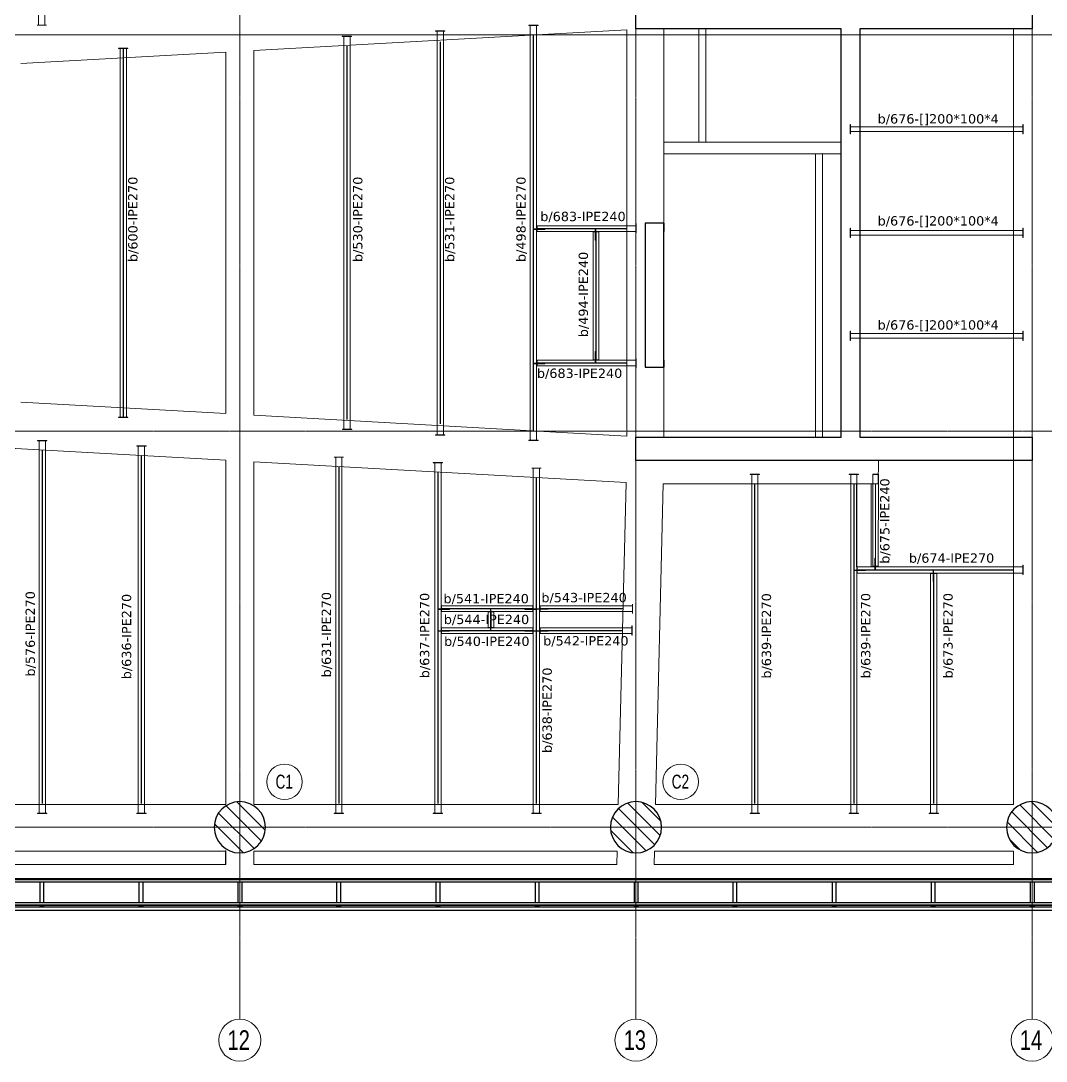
# Model space of a CAD drawing. Header units: millimetres. Extents: x -900 to 75388, y -21218 to 30031.
# Drawn here: x 41097 to 63098, y -5017 to 17300 of the extents above; entities that cross this region are included whole.
import ezdxf
from ezdxf.enums import TextEntityAlignment as Align

# ---------------------------------------------------------------- set-up
doc = ezdxf.new("R2010")
doc.units = ezdxf.units.MM
doc.linetypes.add('Grid Line', pattern=[3.33375, 1.905, -0.47625, 0.47625, -0.47625])
for name, color, linetype, lineweight in [('0-1', 7, 'Continuous', 5), ('A_ALMA', 255, 'Continuous', 5), ('E_B_PLACA-1', 10, 'Continuous', 25), ('E_B_PLACA-2', 254, 'Continuous', 25), ('E_COLUMNAS', 1, 'Continuous', 18), ('E_COLUMNAS-3', 1, 'Continuous', 35), ('E_COLUMNAS-4', 1, 'Continuous', 25), ('E_EJES', 8, 'Continuous', 9), ('E_EJES-1', 8, 'Grid Line', 9), ('E_MUROS-1', 2, 'Continuous', 25), ('E_TEXTO', 3, 'Continuous', 9), ('E_VIGAS', 5, 'Continuous', 9), ('E_VIGAS-1', 5, 'Continuous', 25), ('E_VIGAS-2', 10, 'Continuous', 25), ('E_VIGAS-3', 5, 'Continuous', 25), ('I-WALL-1', 2, 'Continuous', 18), ('P-PLATINA', 6, 'Continuous', 15), ('S-STRS', 31, 'Continuous', 9), ('VIGAS_HCB', 253, 'Continuous', 15)]:
    doc.layers.add(name, color=color, linetype=linetype, lineweight=lineweight)
doc.styles.add('Arial Narrow', font='', dxfattribs={"width": 0.85, "height": 0.3})
doc.styles.add('Swis721 LtCn BT', font='swisscl.ttf', dxfattribs={"height": 0.42})
doc.styles.add('VERDANA', font='verdana.ttf')
doc.styles.get('Arial Narrow').set_extended_font_data('Arial Narrow')

# ---------------------------------------------------------------- blocks, each defined once
blk = doc.blocks.new('EST_SFM_VIGA-METALICA-SECCION-C - EST_SFM_VIGA-METALICA-UPN100-1527742-_58_00m_N_E_-NIVEL-15 DOC')
at = {"layer": 'E_VIGAS-2'}
for p, q in [((34.044, 0.018), (-34.827, 0.018)), ((-34.827, -0.032), (34.044, -0.032))]:
    blk.add_line(p, q, dxfattribs=at)
blk = doc.blocks.new('EST_SFM_VIGA-METALICA-SECCION-C - EST_SFM_VIGA-METALICA-UPN100-1527772-_58_00m_N_E_-NIVEL-15 DOC')
at = {"layer": 'E_VIGAS-2'}
for p, q in [((34.942, 0.032), (-34.929, 0.032)), ((-34.929, -0.018), (34.942, -0.018))]:
    blk.add_line(p, q, dxfattribs=at)
blk = doc.blocks.new('EST_SFM_VIGA-METALICA-SECCION-C - EST_SFM_VIGA-METALICA-UPN160-1579051-_58_00m_N_E_-NIVEL-15 DOC')
at = {"layer": 'E_VIGAS-1'}
for p, q in [((30.107, 0.047), (-30.264, 0.047)), ((-30.269, -0.018), (30.113, -0.018))]:
    blk.add_line(p, q, dxfattribs=at)
blk = doc.blocks.new('DCTIB_CNI_EST_MOD-1A-FAC_0001_rvt-1-_58_00m_N_E_-NIVEL-15 DOC')
at = {"layer": 'E_B_PLACA-1'}
for p, q in [((-74.597, 139.545), (-5.727, 139.545)), ((-5.177, 138.995), (-75.147, 138.995))]:
    blk.add_line(p, q, dxfattribs=at)
at = {"layer": 'E_B_PLACA-2'}
for p, q in [((-5.727, 139.545), (-74.597, 139.545)), ((-75.147, 138.995), (-5.177, 138.995))]:
    blk.add_line(p, q, dxfattribs=at)
at = {"layer": 'E_VIGAS-1'}
for p, q in [((-35.953, 139.567), (-35.871, 139.567)), ((-35.953, 139.567), (-35.953, 139.545)), ((-35.953, 139.495), (-35.953, 139.045)), ((-35.871, 139.567), (-35.871, 139.545)), ((-35.871, 139.495), (-35.871, 139.045)), ((-33.828, 139.567), (-33.746, 139.567)), ((-33.828, 139.567), (-33.828, 139.545)), ((-33.828, 139.495), (-33.828, 139.045)), ((-33.746, 139.567), (-33.746, 139.545)), ((-33.746, 139.495), (-33.746, 139.045)), ((-31.703, 139.567), (-31.621, 139.567)), ((-31.703, 139.567), (-31.703, 139.545)), ((-31.703, 139.495), (-31.703, 139.045)), ((-31.621, 139.567), (-31.621, 139.545)), ((-31.621, 139.495), (-31.621, 139.045)), ((-29.578, 139.567), (-29.496, 139.567)), ((-29.578, 139.545), (-29.578, 139.567)), ((-29.578, 139.045), (-29.578, 139.495)), ((-29.496, 139.545), (-29.496, 139.567)), ((-29.496, 139.045), (-29.496, 139.495)), ((-27.454, 139.567), (-27.372, 139.567)), ((-27.454, 139.567), (-27.454, 139.545)), ((-27.454, 139.495), (-27.454, 139.045)), ((-27.372, 139.567), (-27.372, 139.545)), ((-27.372, 139.495), (-27.372, 139.045)), ((-25.328, 139.567), (-25.246, 139.567)), ((-25.328, 139.567), (-25.328, 139.545)), ((-25.328, 139.495), (-25.328, 139.045)), ((-25.246, 139.567), (-25.246, 139.545)), ((-25.246, 139.495), (-25.246, 139.045)), ((-23.203, 139.567), (-23.121, 139.567)), ((-23.203, 139.567), (-23.203, 139.545)), ((-23.203, 139.495), (-23.203, 139.045)), ((-23.121, 139.567), (-23.121, 139.545)), ((-23.121, 139.495), (-23.121, 139.045)), ((-21.078, 139.567), (-20.996, 139.567)), ((-21.078, 139.545), (-21.078, 139.567)), ((-21.078, 139.045), (-21.078, 139.495)), ((-20.996, 139.545), (-20.996, 139.567)), ((-20.996, 139.045), (-20.996, 139.495)), ((-18.953, 139.567), (-18.871, 139.567)), ((-18.953, 139.567), (-18.953, 139.545)), ((-18.953, 139.495), (-18.953, 139.045)), ((-18.871, 139.567), (-18.871, 139.545)), ((-18.871, 139.495), (-18.871, 139.045)), ((-16.828, 139.567), (-16.746, 139.567)), ((-16.828, 139.567), (-16.828, 139.545)), ((-16.828, 139.495), (-16.828, 139.045)), ((-16.746, 139.567), (-16.746, 139.545)), ((-16.746, 139.495), (-16.746, 139.045)), ((-14.703, 139.567), (-14.621, 139.567)), ((-14.703, 139.567), (-14.703, 139.545)), ((-14.703, 139.495), (-14.703, 139.045)), ((-14.621, 139.567), (-14.621, 139.545)), ((-14.621, 139.495), (-14.621, 139.045)), ((-35.953, 138.995), (-35.953, 138.967)), ((-35.953, 138.967), (-35.871, 138.967)), ((-35.953, 138.966), (-35.953, 138.967)), ((-35.925, 138.966), (-35.953, 138.966)), ((-35.915, 138.961), (-35.915, 138.966)), ((-35.915, 138.947), (-35.915, 138.961)), ((-35.91, 138.966), (-35.91, 138.961)), ((-35.91, 138.961), (-35.91, 138.947)), ((-35.871, 138.966), (-35.899, 138.966)), ((-35.871, 138.995), (-35.871, 138.967)), ((-35.871, 138.967), (-35.871, 138.966)), ((-33.828, 138.995), (-33.828, 138.967)), ((-33.828, 138.967), (-33.746, 138.967)), ((-33.828, 138.966), (-33.828, 138.967)), ((-33.8, 138.966), (-33.828, 138.966)), ((-33.79, 138.961), (-33.79, 138.966)), ((-33.79, 138.947), (-33.79, 138.961)), ((-33.785, 138.966), (-33.785, 138.961)), ((-33.785, 138.961), (-33.785, 138.947)), ((-33.746, 138.966), (-33.774, 138.966)), ((-33.746, 138.995), (-33.746, 138.967)), ((-33.746, 138.967), (-33.746, 138.966)), ((-31.703, 138.995), (-31.703, 138.967)), ((-31.703, 138.967), (-31.621, 138.967)), ((-31.703, 138.966), (-31.703, 138.967)), ((-31.675, 138.966), (-31.703, 138.966)), ((-31.664, 138.961), (-31.664, 138.966)), ((-31.664, 138.947), (-31.664, 138.961)), ((-31.659, 138.966), (-31.659, 138.961)), ((-31.659, 138.961), (-31.659, 138.947)), ((-31.621, 138.966), (-31.649, 138.966)), ((-31.621, 138.995), (-31.621, 138.967)), ((-31.621, 138.967), (-31.621, 138.966)), ((-29.578, 138.967), (-29.578, 138.995)), ((-29.578, 138.966), (-29.578, 138.967)), ((-29.578, 138.967), (-29.496, 138.967)), ((-29.55, 138.966), (-29.578, 138.966)), ((-29.54, 138.961), (-29.54, 138.966)), ((-29.54, 138.947), (-29.54, 138.961)), ((-29.535, 138.966), (-29.535, 138.961)), ((-29.535, 138.961), (-29.535, 138.947)), ((-29.496, 138.966), (-29.524, 138.966)), ((-29.496, 138.967), (-29.496, 138.995)), ((-29.496, 138.967), (-29.496, 138.966)), ((-27.454, 138.995), (-27.454, 138.967)), ((-27.454, 138.967), (-27.372, 138.967)), ((-27.454, 138.966), (-27.454, 138.967)), ((-27.426, 138.966), (-27.454, 138.966)), ((-27.415, 138.961), (-27.415, 138.966)), ((-27.415, 138.947), (-27.415, 138.961)), ((-27.41, 138.966), (-27.41, 138.961)), ((-27.41, 138.961), (-27.41, 138.947)), ((-27.372, 138.966), (-27.399, 138.966)), ((-27.372, 138.995), (-27.372, 138.967)), ((-27.372, 138.967), (-27.372, 138.966)), ((-25.328, 138.995), (-25.328, 138.967)), ((-25.328, 138.967), (-25.246, 138.967)), ((-25.328, 138.966), (-25.328, 138.967)), ((-25.3, 138.966), (-25.328, 138.966)), ((-25.29, 138.961), (-25.29, 138.966)), ((-25.29, 138.947), (-25.29, 138.961)), ((-25.285, 138.966), (-25.285, 138.961)), ((-25.285, 138.961), (-25.285, 138.947)), ((-25.246, 138.966), (-25.274, 138.966)), ((-25.246, 138.995), (-25.246, 138.967)), ((-25.246, 138.967), (-25.246, 138.966)), ((-23.203, 138.995), (-23.203, 138.967)), ((-23.203, 138.967), (-23.121, 138.967)), ((-23.203, 138.966), (-23.203, 138.967)), ((-23.175, 138.966), (-23.203, 138.966)), ((-23.164, 138.961), (-23.164, 138.966)), ((-23.164, 138.947), (-23.164, 138.961)), ((-23.159, 138.966), (-23.159, 138.961)), ((-23.159, 138.961), (-23.159, 138.947)), ((-23.121, 138.966), (-23.149, 138.966)), ((-23.121, 138.995), (-23.121, 138.967)), ((-23.121, 138.967), (-23.121, 138.966)), ((-21.078, 138.967), (-21.078, 138.995)), ((-21.078, 138.966), (-21.078, 138.967)), ((-21.078, 138.967), (-20.996, 138.967)), ((-21.05, 138.966), (-21.078, 138.966)), ((-21.04, 138.961), (-21.04, 138.966)), ((-21.04, 138.947), (-21.04, 138.961)), ((-21.035, 138.966), (-21.035, 138.961)), ((-21.035, 138.961), (-21.035, 138.947)), ((-20.996, 138.966), (-21.024, 138.966)), ((-20.996, 138.967), (-20.996, 138.995)), ((-20.996, 138.967), (-20.996, 138.966)), ((-18.953, 138.995), (-18.953, 138.967)), ((-18.953, 138.967), (-18.871, 138.967)), ((-18.953, 138.966), (-18.953, 138.967)), ((-18.925, 138.966), (-18.953, 138.966)), ((-18.915, 138.961), (-18.915, 138.966)), ((-18.915, 138.947), (-18.915, 138.961)), ((-18.91, 138.966), (-18.91, 138.961)), ((-18.91, 138.961), (-18.91, 138.947)), ((-18.871, 138.966), (-18.899, 138.966)), ((-18.871, 138.995), (-18.871, 138.967)), ((-18.871, 138.967), (-18.871, 138.966)), ((-16.828, 138.995), (-16.828, 138.967)), ((-16.828, 138.967), (-16.746, 138.967)), ((-16.828, 138.966), (-16.828, 138.967)), ((-16.8, 138.966), (-16.828, 138.966)), ((-16.79, 138.961), (-16.79, 138.966)), ((-16.79, 138.947), (-16.79, 138.961)), ((-16.785, 138.966), (-16.785, 138.961)), ((-16.785, 138.961), (-16.785, 138.947)), ((-16.746, 138.966), (-16.774, 138.966)), ((-16.746, 138.995), (-16.746, 138.967)), ((-16.746, 138.967), (-16.746, 138.966)), ((-14.703, 138.995), (-14.703, 138.967)), ((-14.621, 138.967), (-14.703, 138.967)), ((-14.703, 138.967), (-14.621, 138.967)), ((-14.703, 138.966), (-14.703, 138.967)), ((-14.675, 138.966), (-14.703, 138.966)), ((-14.665, 138.961), (-14.665, 138.966)), ((-14.665, 138.947), (-14.665, 138.961)), ((-14.66, 138.966), (-14.66, 138.961)), ((-14.66, 138.961), (-14.66, 138.947)), ((-14.621, 138.966), (-14.649, 138.966)), ((-14.621, 138.995), (-14.621, 138.967)), ((-14.621, 138.967), (-14.621, 138.966))]:
    blk.add_line(p, q, dxfattribs=at)
for points, knots in [([(-35.915, 138.961), (-35.915, 138.962), (-35.915, 138.963), (-35.917, 138.965), (-35.918, 138.965), (-35.92, 138.966), (-35.921, 138.966), (-35.922, 138.966), (-35.924, 138.966), (-35.925, 138.966)], [0, 0, 0, 0, 0.285714, 0.428571, 0.571429, 0.678571, 0.732143, 0.785714, 1, 1, 1, 1]), ([(-35.925, 138.966), (-35.924, 138.966), (-35.923, 138.966), (-35.92, 138.966), (-35.918, 138.965), (-35.916, 138.964), (-35.915, 138.963), (-35.915, 138.962), (-35.915, 138.961)], [0, 0, 0, 0, 0.142857, 0.285714, 0.428571, 0.571429, 0.785714, 1, 1, 1, 1]), ([(-35.91, 138.961), (-35.91, 138.962), (-35.909, 138.963), (-35.908, 138.965), (-35.906, 138.965), (-35.905, 138.966), (-35.904, 138.966), (-35.902, 138.966), (-35.9, 138.966), (-35.899, 138.966)], [0, 0, 0, 0, 0.285714, 0.428571, 0.571429, 0.678571, 0.732143, 0.785714, 1, 1, 1, 1]), ([(-35.899, 138.966), (-35.9, 138.966), (-35.901, 138.966), (-35.904, 138.966), (-35.906, 138.965), (-35.908, 138.964), (-35.909, 138.963), (-35.91, 138.962), (-35.91, 138.961)], [0, 0, 0, 0, 0.142857, 0.285714, 0.428571, 0.571429, 0.785714, 1, 1, 1, 1]), ([(-33.79, 138.961), (-33.79, 138.962), (-33.79, 138.963), (-33.792, 138.965), (-33.793, 138.965), (-33.795, 138.966), (-33.796, 138.966), (-33.797, 138.966), (-33.799, 138.966), (-33.8, 138.966)], [0, 0, 0, 0, 0.285714, 0.428571, 0.571429, 0.678571, 0.732143, 0.785714, 1, 1, 1, 1]), ([(-33.8, 138.966), (-33.799, 138.966), (-33.798, 138.966), (-33.795, 138.966), (-33.793, 138.965), (-33.791, 138.964), (-33.79, 138.963), (-33.79, 138.962), (-33.79, 138.961)], [0, 0, 0, 0, 0.142857, 0.285714, 0.428571, 0.571429, 0.785714, 1, 1, 1, 1]), ([(-33.785, 138.961), (-33.785, 138.962), (-33.784, 138.963), (-33.783, 138.965), (-33.781, 138.965), (-33.78, 138.966), (-33.779, 138.966), (-33.777, 138.966), (-33.775, 138.966), (-33.774, 138.966)], [0, 0, 0, 0, 0.285714, 0.428571, 0.571429, 0.678571, 0.732143, 0.785714, 1, 1, 1, 1]), ([(-33.774, 138.966), (-33.775, 138.966), (-33.776, 138.966), (-33.779, 138.966), (-33.781, 138.965), (-33.783, 138.964), (-33.784, 138.963), (-33.785, 138.962), (-33.785, 138.961)], [0, 0, 0, 0, 0.142857, 0.285714, 0.428571, 0.571429, 0.785714, 1, 1, 1, 1]), ([(-31.664, 138.961), (-31.664, 138.962), (-31.665, 138.963), (-31.666, 138.965), (-31.668, 138.965), (-31.669, 138.966), (-31.67, 138.966), (-31.672, 138.966), (-31.674, 138.966), (-31.675, 138.966)], [0, 0, 0, 0, 0.285714, 0.428571, 0.571429, 0.678571, 0.732143, 0.785714, 1, 1, 1, 1]), ([(-31.675, 138.966), (-31.674, 138.966), (-31.673, 138.966), (-31.67, 138.966), (-31.668, 138.965), (-31.666, 138.964), (-31.665, 138.963), (-31.664, 138.962), (-31.664, 138.961)], [0, 0, 0, 0, 0.142857, 0.285714, 0.428571, 0.571429, 0.785714, 1, 1, 1, 1]), ([(-31.659, 138.961), (-31.659, 138.962), (-31.659, 138.963), (-31.657, 138.965), (-31.656, 138.965), (-31.654, 138.966), (-31.653, 138.966), (-31.652, 138.966), (-31.65, 138.966), (-31.649, 138.966)], [0, 0, 0, 0, 0.285714, 0.428571, 0.571429, 0.678571, 0.732143, 0.785714, 1, 1, 1, 1]), ([(-31.649, 138.966), (-31.65, 138.966), (-31.651, 138.966), (-31.654, 138.966), (-31.656, 138.965), (-31.658, 138.964), (-31.659, 138.963), (-31.659, 138.962), (-31.659, 138.961)], [0, 0, 0, 0, 0.142857, 0.285714, 0.428571, 0.571429, 0.785714, 1, 1, 1, 1]), ([(-29.55, 138.966), (-29.549, 138.966), (-29.548, 138.966), (-29.545, 138.966), (-29.543, 138.965), (-29.541, 138.964), (-29.54, 138.963), (-29.54, 138.962), (-29.54, 138.961)], [0, 0, 0, 0, 0.142857, 0.285714, 0.428571, 0.571429, 0.785714, 1, 1, 1, 1]), ([(-29.54, 138.961), (-29.54, 138.962), (-29.54, 138.963), (-29.542, 138.965), (-29.543, 138.965), (-29.545, 138.966), (-29.546, 138.966), (-29.547, 138.966), (-29.549, 138.966), (-29.55, 138.966)], [0, 0, 0, 0, 0.285714, 0.428571, 0.571429, 0.678571, 0.732143, 0.785714, 1, 1, 1, 1]), ([(-29.524, 138.966), (-29.525, 138.966), (-29.526, 138.966), (-29.529, 138.966), (-29.531, 138.965), (-29.533, 138.964), (-29.534, 138.963), (-29.535, 138.962), (-29.535, 138.961)], [0, 0, 0, 0, 0.142857, 0.285714, 0.428571, 0.571429, 0.785714, 1, 1, 1, 1]), ([(-29.535, 138.961), (-29.535, 138.962), (-29.534, 138.963), (-29.533, 138.965), (-29.531, 138.965), (-29.53, 138.966), (-29.529, 138.966), (-29.527, 138.966), (-29.525, 138.966), (-29.524, 138.966)], [0, 0, 0, 0, 0.285714, 0.428571, 0.571429, 0.678571, 0.732143, 0.785714, 1, 1, 1, 1]), ([(-27.415, 138.961), (-27.415, 138.962), (-27.415, 138.963), (-27.417, 138.965), (-27.419, 138.965), (-27.42, 138.966), (-27.421, 138.966), (-27.423, 138.966), (-27.424, 138.966), (-27.426, 138.966)], [0, 0, 0, 0, 0.285714, 0.428571, 0.571429, 0.678571, 0.732143, 0.785714, 1, 1, 1, 1]), ([(-27.426, 138.966), (-27.425, 138.966), (-27.423, 138.966), (-27.421, 138.966), (-27.419, 138.965), (-27.417, 138.964), (-27.415, 138.963), (-27.415, 138.962), (-27.415, 138.961)], [0, 0, 0, 0, 0.142857, 0.285714, 0.428571, 0.571429, 0.785714, 1, 1, 1, 1]), ([(-27.41, 138.961), (-27.41, 138.962), (-27.41, 138.963), (-27.408, 138.965), (-27.407, 138.965), (-27.405, 138.966), (-27.404, 138.966), (-27.402, 138.966), (-27.401, 138.966), (-27.399, 138.966)], [0, 0, 0, 0, 0.285714, 0.428571, 0.571429, 0.678571, 0.732143, 0.785714, 1, 1, 1, 1]), ([(-27.399, 138.966), (-27.4, 138.966), (-27.402, 138.966), (-27.404, 138.966), (-27.406, 138.965), (-27.408, 138.964), (-27.41, 138.963), (-27.41, 138.962), (-27.41, 138.961)], [0, 0, 0, 0, 0.142857, 0.285714, 0.428571, 0.571429, 0.785714, 1, 1, 1, 1]), ([(-25.29, 138.961), (-25.29, 138.962), (-25.29, 138.963), (-25.292, 138.965), (-25.293, 138.965), (-25.295, 138.966), (-25.296, 138.966), (-25.297, 138.966), (-25.299, 138.966), (-25.3, 138.966)], [0, 0, 0, 0, 0.285714, 0.428571, 0.571429, 0.678571, 0.732143, 0.785714, 1, 1, 1, 1]), ([(-25.3, 138.966), (-25.299, 138.966), (-25.298, 138.966), (-25.295, 138.966), (-25.293, 138.965), (-25.291, 138.964), (-25.29, 138.963), (-25.29, 138.962), (-25.29, 138.961)], [0, 0, 0, 0, 0.142857, 0.285714, 0.428571, 0.571429, 0.785714, 1, 1, 1, 1]), ([(-25.285, 138.961), (-25.285, 138.962), (-25.284, 138.963), (-25.283, 138.965), (-25.281, 138.965), (-25.28, 138.966), (-25.279, 138.966), (-25.277, 138.966), (-25.275, 138.966), (-25.274, 138.966)], [0, 0, 0, 0, 0.285714, 0.428571, 0.571429, 0.678571, 0.732143, 0.785714, 1, 1, 1, 1]), ([(-25.274, 138.966), (-25.275, 138.966), (-25.276, 138.966), (-25.279, 138.966), (-25.281, 138.965), (-25.283, 138.964), (-25.284, 138.963), (-25.285, 138.962), (-25.285, 138.961)], [0, 0, 0, 0, 0.142857, 0.285714, 0.428571, 0.571429, 0.785714, 1, 1, 1, 1]), ([(-23.164, 138.961), (-23.164, 138.962), (-23.165, 138.963), (-23.166, 138.965), (-23.168, 138.965), (-23.169, 138.966), (-23.17, 138.966), (-23.172, 138.966), (-23.174, 138.966), (-23.175, 138.966)], [0, 0, 0, 0, 0.285714, 0.428571, 0.571429, 0.678571, 0.732143, 0.785714, 1, 1, 1, 1]), ([(-23.175, 138.966), (-23.174, 138.966), (-23.173, 138.966), (-23.17, 138.966), (-23.168, 138.965), (-23.166, 138.964), (-23.165, 138.963), (-23.164, 138.962), (-23.164, 138.961)], [0, 0, 0, 0, 0.142857, 0.285714, 0.428571, 0.571429, 0.785714, 1, 1, 1, 1]), ([(-23.159, 138.961), (-23.159, 138.962), (-23.159, 138.963), (-23.157, 138.965), (-23.156, 138.965), (-23.154, 138.966), (-23.153, 138.966), (-23.152, 138.966), (-23.15, 138.966), (-23.149, 138.966)], [0, 0, 0, 0, 0.285714, 0.428571, 0.571429, 0.678571, 0.732143, 0.785714, 1, 1, 1, 1]), ([(-23.149, 138.966), (-23.15, 138.966), (-23.151, 138.966), (-23.154, 138.966), (-23.156, 138.965), (-23.158, 138.964), (-23.159, 138.963), (-23.159, 138.962), (-23.159, 138.961)], [0, 0, 0, 0, 0.142857, 0.285714, 0.428571, 0.571429, 0.785714, 1, 1, 1, 1]), ([(-21.05, 138.966), (-21.049, 138.966), (-21.048, 138.966), (-21.045, 138.966), (-21.043, 138.965), (-21.041, 138.964), (-21.04, 138.963), (-21.04, 138.962), (-21.04, 138.961)], [0, 0, 0, 0, 0.142857, 0.285714, 0.428571, 0.571429, 0.785714, 1, 1, 1, 1]), ([(-21.04, 138.961), (-21.04, 138.962), (-21.04, 138.963), (-21.042, 138.965), (-21.043, 138.965), (-21.045, 138.966), (-21.046, 138.966), (-21.047, 138.966), (-21.049, 138.966), (-21.05, 138.966)], [0, 0, 0, 0, 0.285714, 0.428571, 0.571429, 0.678571, 0.732143, 0.785714, 1, 1, 1, 1]), ([(-21.024, 138.966), (-21.025, 138.966), (-21.026, 138.966), (-21.029, 138.966), (-21.031, 138.965), (-21.033, 138.964), (-21.034, 138.963), (-21.035, 138.962), (-21.035, 138.961)], [0, 0, 0, 0, 0.142857, 0.285714, 0.428571, 0.571429, 0.785714, 1, 1, 1, 1]), ([(-21.035, 138.961), (-21.035, 138.962), (-21.034, 138.963), (-21.033, 138.965), (-21.031, 138.965), (-21.03, 138.966), (-21.029, 138.966), (-21.027, 138.966), (-21.025, 138.966), (-21.024, 138.966)], [0, 0, 0, 0, 0.285714, 0.428571, 0.571429, 0.678571, 0.732143, 0.785714, 1, 1, 1, 1]), ([(-18.915, 138.961), (-18.915, 138.962), (-18.915, 138.963), (-18.917, 138.965), (-18.918, 138.965), (-18.92, 138.966), (-18.921, 138.966), (-18.922, 138.966), (-18.924, 138.966), (-18.925, 138.966)], [0, 0, 0, 0, 0.285714, 0.428571, 0.571429, 0.678571, 0.732143, 0.785714, 1, 1, 1, 1]), ([(-18.925, 138.966), (-18.924, 138.966), (-18.923, 138.966), (-18.92, 138.966), (-18.918, 138.965), (-18.916, 138.964), (-18.915, 138.963), (-18.915, 138.962), (-18.915, 138.961)], [0, 0, 0, 0, 0.142857, 0.285714, 0.428571, 0.571429, 0.785714, 1, 1, 1, 1]), ([(-18.91, 138.961), (-18.91, 138.962), (-18.909, 138.963), (-18.908, 138.965), (-18.906, 138.965), (-18.905, 138.966), (-18.904, 138.966), (-18.902, 138.966), (-18.9, 138.966), (-18.899, 138.966)], [0, 0, 0, 0, 0.285714, 0.428571, 0.571429, 0.678571, 0.732143, 0.785714, 1, 1, 1, 1]), ([(-18.899, 138.966), (-18.9, 138.966), (-18.901, 138.966), (-18.904, 138.966), (-18.906, 138.965), (-18.908, 138.964), (-18.909, 138.963), (-18.91, 138.962), (-18.91, 138.961)], [0, 0, 0, 0, 0.142857, 0.285714, 0.428571, 0.571429, 0.785714, 1, 1, 1, 1]), ([(-16.79, 138.961), (-16.79, 138.962), (-16.79, 138.963), (-16.792, 138.965), (-16.793, 138.965), (-16.795, 138.966), (-16.796, 138.966), (-16.797, 138.966), (-16.799, 138.966), (-16.8, 138.966)], [0, 0, 0, 0, 0.285714, 0.428571, 0.571429, 0.678571, 0.732143, 0.785714, 1, 1, 1, 1]), ([(-16.8, 138.966), (-16.799, 138.966), (-16.798, 138.966), (-16.795, 138.966), (-16.793, 138.965), (-16.791, 138.964), (-16.79, 138.963), (-16.79, 138.962), (-16.79, 138.961)], [0, 0, 0, 0, 0.142857, 0.285714, 0.428571, 0.571429, 0.785714, 1, 1, 1, 1]), ([(-16.785, 138.961), (-16.785, 138.962), (-16.784, 138.963), (-16.783, 138.965), (-16.781, 138.965), (-16.78, 138.966), (-16.779, 138.966), (-16.777, 138.966), (-16.775, 138.966), (-16.774, 138.966)], [0, 0, 0, 0, 0.285714, 0.428571, 0.571429, 0.678571, 0.732143, 0.785714, 1, 1, 1, 1]), ([(-16.774, 138.966), (-16.775, 138.966), (-16.776, 138.966), (-16.779, 138.966), (-16.781, 138.965), (-16.783, 138.964), (-16.784, 138.963), (-16.785, 138.962), (-16.785, 138.961)], [0, 0, 0, 0, 0.142857, 0.285714, 0.428571, 0.571429, 0.785714, 1, 1, 1, 1]), ([(-14.665, 138.961), (-14.665, 138.962), (-14.665, 138.963), (-14.667, 138.965), (-14.668, 138.965), (-14.67, 138.966), (-14.671, 138.966), (-14.672, 138.966), (-14.674, 138.966), (-14.675, 138.966)], [0, 0, 0, 0, 0.285714, 0.428571, 0.571429, 0.678571, 0.732143, 0.785714, 1, 1, 1, 1]), ([(-14.675, 138.966), (-14.674, 138.966), (-14.673, 138.966), (-14.67, 138.966), (-14.668, 138.965), (-14.666, 138.964), (-14.665, 138.963), (-14.665, 138.962), (-14.665, 138.961)], [0, 0, 0, 0, 0.142857, 0.285714, 0.428571, 0.571429, 0.785714, 1, 1, 1, 1]), ([(-14.66, 138.961), (-14.66, 138.962), (-14.659, 138.963), (-14.658, 138.965), (-14.656, 138.965), (-14.655, 138.966), (-14.654, 138.966), (-14.652, 138.966), (-14.65, 138.966), (-14.649, 138.966)], [0, 0, 0, 0, 0.285714, 0.428571, 0.571429, 0.678571, 0.732143, 0.785714, 1, 1, 1, 1]), ([(-14.649, 138.966), (-14.65, 138.966), (-14.651, 138.966), (-14.654, 138.966), (-14.656, 138.965), (-14.658, 138.964), (-14.659, 138.963), (-14.66, 138.962), (-14.66, 138.961)], [0, 0, 0, 0, 0.142857, 0.285714, 0.428571, 0.571429, 0.785714, 1, 1, 1, 1])]:
    blk.add_open_spline(points, degree=3, knots=knots, dxfattribs=at)
for name, p in [('EST_SFM_VIGA-METALICA-SECCION-C - EST_SFM_VIGA-METALICA-UPN100-1527742-_58_00m_N_E_-NIVEL-15 DOC', (-39.77, 139.527)), ('EST_SFM_VIGA-METALICA-SECCION-C - EST_SFM_VIGA-METALICA-UPN100-1527772-_58_00m_N_E_-NIVEL-15 DOC', (-40.169, 139.013)), ('EST_SFM_VIGA-METALICA-SECCION-C - EST_SFM_VIGA-METALICA-UPN160-1579051-_58_00m_N_E_-NIVEL-15 DOC', (-40.084, 138.9))]:
    blk.add_blockref(name, p, dxfattribs=at)
blk = doc.blocks.new('EST_SCM_COLUMNA-SECCION-CIRCULAR - EST_SCM_COLUMNA-CONCRETO-CIRCULAR_Ø_110cm-V14-_58_00m_N_E_-NIVEL-15 DOC')
at = {"layer": 'E_COLUMNAS'}
h = blk.add_hatch(dxfattribs=at)
h.set_pattern_fill('FP_11', color=256, style=0, pattern_type=2)
h.set_pattern_definition([(135, (31.662, -140.662), (-0.15909903, -0.15909903), [])])
h.paths.add_polyline_path([(0.041, -0.548), (0.122, -0.536), (0.201, -0.512), (0.275, -0.476), (0.343, -0.43), (0.403, -0.374), (0.454, -0.31), (0.496, -0.239), (0.526, -0.162), (0.544, -0.082), (0.55, 0), (0.544, 0.082), (0.526, 0.162), (0.496, 0.239), (0.454, 0.31), (0.403, 0.374), (0.343, 0.43), (0.275, 0.476), (0.201, 0.512), (0.122, 0.536), (0.041, 0.548), (-0.041, 0.548), (-0.122, 0.536), (-0.201, 0.512), (-0.275, 0.476), (-0.343, 0.43), (-0.403, 0.374), (-0.454, 0.31), (-0.496, 0.239), (-0.526, 0.162), (-0.544, 0.082), (-0.55, 0), (-0.544, -0.082), (-0.526, -0.162), (-0.496, -0.239), (-0.454, -0.31), (-0.403, -0.374), (-0.343, -0.43), (-0.275, -0.476), (-0.201, -0.512), (-0.122, -0.536), (-0.041, -0.548)])
at = {"layer": 'E_COLUMNAS-4'}
for start, end in [(360, 180), (180, 360)]:
    blk.add_arc((0, 0), 0.55, start, end, dxfattribs=at)
blk = doc.blocks.new('EST_SCM_COLUMNA-SECCION-CIRCULAR - EST_SCM_COLUMNA-CONCRETO-CIRCULAR_Ø_110cm-V15-_58_00m_N_E_-NIVEL-15 DOC')
at = {"layer": 'E_COLUMNAS'}
h = blk.add_hatch(dxfattribs=at)
h.set_pattern_fill('FP_12', color=256, style=0, pattern_type=2)
h.set_pattern_definition([(135, (23.162, -140.662), (-0.15909903, -0.15909903), [])])
h.paths.add_polyline_path([(0.041, -0.548), (0.122, -0.536), (0.201, -0.512), (0.275, -0.476), (0.343, -0.43), (0.403, -0.374), (0.454, -0.31), (0.496, -0.239), (0.526, -0.162), (0.544, -0.082), (0.55, 0), (0.544, 0.082), (0.526, 0.162), (0.496, 0.239), (0.454, 0.31), (0.403, 0.374), (0.343, 0.43), (0.275, 0.476), (0.201, 0.512), (0.122, 0.536), (0.041, 0.548), (-0.041, 0.548), (-0.122, 0.536), (-0.201, 0.512), (-0.275, 0.476), (-0.343, 0.43), (-0.403, 0.374), (-0.454, 0.31), (-0.496, 0.239), (-0.526, 0.162), (-0.544, 0.082), (-0.55, 0), (-0.544, -0.082), (-0.526, -0.162), (-0.496, -0.239), (-0.454, -0.31), (-0.403, -0.374), (-0.343, -0.43), (-0.275, -0.476), (-0.201, -0.512), (-0.122, -0.536), (-0.041, -0.548)])
at = {"layer": 'E_COLUMNAS-4'}
for start, end in [(360, 180), (180, 360)]:
    blk.add_arc((0, 0), 0.55, start, end, dxfattribs=at)
blk = doc.blocks.new('EST_SCM_COLUMNA-SECCION-CIRCULAR - EST_SCM_COLUMNA-CONCRETO-CIRCULAR_Ø_110cm-V16-_58_00m_N_E_-NIVEL-15 DOC')
at = {"layer": 'E_COLUMNAS'}
h = blk.add_hatch(dxfattribs=at)
h.set_pattern_fill('FP_13', color=256, style=0, pattern_type=2)
h.set_pattern_definition([(135, (14.662, -140.662), (-0.15909903, -0.15909903), [])])
h.paths.add_polyline_path([(0.041, -0.548), (0.122, -0.536), (0.201, -0.512), (0.275, -0.476), (0.343, -0.43), (0.403, -0.374), (0.454, -0.31), (0.496, -0.239), (0.526, -0.162), (0.544, -0.082), (0.55, 0), (0.544, 0.082), (0.526, 0.162), (0.496, 0.239), (0.454, 0.31), (0.403, 0.374), (0.343, 0.43), (0.275, 0.476), (0.201, 0.512), (0.122, 0.536), (0.041, 0.548), (-0.041, 0.548), (-0.122, 0.536), (-0.201, 0.512), (-0.275, 0.476), (-0.343, 0.43), (-0.403, 0.374), (-0.454, 0.31), (-0.496, 0.239), (-0.526, 0.162), (-0.544, 0.082), (-0.55, 0), (-0.544, -0.082), (-0.526, -0.162), (-0.496, -0.239), (-0.454, -0.31), (-0.403, -0.374), (-0.343, -0.43), (-0.275, -0.476), (-0.201, -0.512), (-0.122, -0.536), (-0.041, -0.548)])
at = {"layer": 'E_COLUMNAS-4'}
for start, end in [(360, 180), (180, 360)]:
    blk.add_arc((0, 0), 0.55, start, end, dxfattribs=at)
blk = doc.blocks.new('Grid - CNI_NOMBRE EJES-372759-_58_00m_N_E_-NIVEL-15 DOC')
at = {"layer": 'E_EJES'}
blk.add_circle((0, 0), 0.003, dxfattribs=at)
blk = doc.blocks.new('CNI_TAG COLUMNAS CONCRETO MARCA - CNI_COLUMNA CONCRETO-582370-_58_00m_N_E_-NIVEL-15 DOC')
at = {"layer": 'E_TEXTO'}
for start, end in [(360, 180), (180, 360)]:
    blk.add_arc((0.00026, -0.00015), 0.00254, start, end, dxfattribs=at)

msp = doc.modelspace()

# ---------------------------------------------------------------- linework, layer by layer
at = {"layer": 'A_ALMA'}
for p, q in [((52092.9, 8511.4), (52092.9, 16989.4)), ((52099.5, 8511.4), (52099.5, 16989.4)), ((48092.5, 8745.6), (48092.5, 16756)), ((48099.1, 8745.6), (48099.1, 16756)), ((49760.7, 16865.2), (49760.7, 16865.2)), ((49767.3, 16865.5), (49767.3, 16865.6)), ((50093, 8652.3), (50093, 16848.8)), ((50099.6, 8652.3), (50099.6, 16848.8)), ((43293.1, 8797.3), (43293.1, 16705.2)), ((43299.7, 8797.3), (43299.7, 16705.2)), ((52176.4, 12843.3), (54087.3, 12843.3)), ((52176.4, 12837.1), (54087.3, 12837.1)), ((53433.3, 10028.4), (53433.3, 12770.2)), ((53439.5, 10028.4), (53439.5, 12767.5)), ((52176.5, 9961.1), (54087.3, 9961.1)), ((52176.5, 9954.9), (54087.3, 9954.9)), ((49760.7, 8636.1), (49760.7, 8636.2)), ((49767.3, 8635.7), (49767.3, 8635.8)), ((41553, 510), (41553, 8082.9)), ((41559.6, 510), (41559.6, 8082.9)), ((43683, 510), (43683, 7963.9)), ((43689.6, 510), (43689.6, 7963.9)), ((47918, 510), (47918, 7727.3)), ((47924.6, 510), (47924.6, 7727.3)), ((50043, 510), (50043, 7608.6)), ((50049.6, 510), (50049.6, 7608.6)), ((52158.2, 510), (52158.2, 7490.4)), ((52164.8, 510), (52164.8, 7490.4)), ((59433.2, 5600.1), (59433.2, 7370)), ((59439.4, 5600.1), (59439.4, 7370)), ((56843.1, 510), (56843.1, 7360.2)), ((56849.7, 510), (56849.7, 7360.2)), ((58968.1, 509.9), (58968.1, 7360)), ((58974.7, 509.9), (58974.7, 7360)), ((59041.4, 5525.9), (62396.3, 5525.9)), ((59041.4, 5519.3), (62396.3, 5519.3)), ((60683.1, 510), (60683.1, 5442.3)), ((60689.7, 510), (60689.7, 5442.3)), ((50124.8, 4691.9), (52085.1, 4691.9)), ((52240.1, 4692.3), (54008.8, 4692.3)), ((50124.8, 4685.7), (52085.1, 4685.7)), ((51184.4, 4289.2), (51184.4, 4619.2)), ((51190.6, 4289.2), (51190.6, 4619.2)), ((52240.1, 4686.1), (54008.8, 4686.1)), ((50124.8, 4222.3), (52085.1, 4222.3)), ((50124.8, 4216.1), (52085.1, 4216.1)), ((52240.1, 4222.3), (53997.1, 4222.3)), ((52240.1, 4216.1), (53997.1, 4216.1))]:
    msp.add_line(p, q, dxfattribs=at)
at = {"layer": 'E_EJES-1'}
for p, q in [((45796.4, -4117.1), (45796.4, 29130.8)), ((54296.4, -4117.1), (54296.4, 29130.8)), ((62796.4, -4117.1), (62796.4, 29130.8)), ((0, 17000), (74488.4, 17000)), ((2198.1, 17000), (74488.4, 17000)), ((0, 8500), (74488.4, 8500)), ((0, 0), (74488.4, 0))]:
    msp.add_line(p, q, dxfattribs=at)
at = {"layer": 'E_MUROS-1'}
msp.add_lwpolyline([(62796.5, 17630.2), (62796.5, 17130.2), (59096.5, 17130.2), (59096.5, 8370.2), (62796.5, 8370.2), (62796.5, 7870.2), (54296.5, 7870.2), (54296.5, 8370.2), (58696.5, 8370.2), (58696.5, 17130.2), (54296.5, 17130.2), (54296.5, 17630.2)], close=True, dxfattribs=at)
msp.add_lwpolyline([(54896.6, 11830.2), (54896.6, 12956.7), (54496.6, 12956.7), (54496.6, 9872.6), (54896.6, 9872.6), (54896.6, 11830.2)], dxfattribs=at)
at = {"layer": 'E_VIGAS', "color": 30, "true_color": 0xf26722}
for p, q in [((58696.5, 14697.9), (54896.5, 14697.9)), ((58696.5, 14447.9), (54896.5, 14447.9)), ((58148.5, 14447.9), (58148.3, 8367.9)), ((58298.5, 14447.9), (58298.3, 8367.9))]:
    msp.add_line(p, q, dxfattribs=at)
for points in [[(9397.3, 26595.9), (9397.4, -1095.9), (65197.6, -1095.8), (65197.5, 26595.9)], [(45497.3, 490.1), (45497.3, 7872.8), (40980.1, 8125.2), (37885.1, 8125.2), (37769.2, 490.1)], [(53917.5, 490.1), (54083.3, 7393.1), (46097.3, 7839.3), (46097.3, 490.1)], [(45497.3, -509.9), (37754, -509.9), (37749.7, -795.9), (45497.3, -795.9)], [(53893.4, -509.9), (46097.3, -509.9), (46097.3, -795.9), (53886.6, -795.9)], [(62397.6, -509.9), (54693.7, -509.9), (54686.8, -795.9), (62397.6, -795.9)]]:
    msp.add_lwpolyline(points, close=True, dxfattribs=at)
for points in [[(54097.3, 17106.7), (46097.3, 16661.1), (46097.3, 8840.9), (54097.3, 8393.9), (54097.3, 17106.7)], [(54297.5, 17130.2), (54897.3, 17130.2), (54897.3, 8370.2), (54897.3, 8370.2)], [(59497.3, 7870.2), (59497.3, 7870.2), (59496.4, 7370), (59031.4, 7370.2), (59031.4, 7370.2), (54883, 7370.1), (54717.7, 490.1), (62397.6, 490.1), (62397.6, 17130.2)], [(55796.5, 17127.8), (55796.5, 14697.9), (55646.5, 14697.9), (55646.5, 17127.8)], [(41097.6, 9120.2), (45497.3, 8874.4), (45497.3, 16627.7), (41097.5, 16382.7)], [(59346.4, 5590.9), (59346.4, 7370), (59031.4, 7370.2), (59031.4, 5590.1), (59346.4, 5590.1)]]:
    msp.add_lwpolyline(points, dxfattribs=at)
at = {"layer": 'E_VIGAS-3'}
for p, q in [((62396.4, 17130.2), (62396.4, 17132.5)), ((62396.4, 17125.2), (62396.4, 17130.2)), ((54896.2, 12956.7), (54896.2, 12780.2)), ((54496.2, 12780.2), (54496.2, 10018.6)), ((54896.2, 10018.6), (54896.2, 9872.6)), ((54896.2, 8370.1), (54896.4, 8370.1)), ((45496.4, -795.9), (45496.4, -500))]:
    msp.add_line(p, q, dxfattribs=at)
at = {"layer": 'I-WALL-1'}
for p, q in [((54296.6, 17630.2), (54296.6, 17130.2)), ((62796.6, 17130.2), (62796.6, 17630.2)), ((54496.6, 12956.7), (54496.6, 9872.6)), ((54896.6, 12956.7), (54496.6, 12956.7)), ((54896.6, 11830.2), (54896.6, 12956.7)), ((54896.6, 9872.6), (54896.6, 11760.5)), ((54496.6, 9872.6), (54896.6, 9872.6)), ((54296.6, 8370.2), (54296.6, 7870.2)), ((62796.6, 7870.2), (62796.6, 8370.2))]:
    msp.add_line(p, q, dxfattribs=at)
at = {"layer": 'P-PLATINA'}
for points in [[(52343.5, 12837.1), (52343.5, 12827.1), (52099.5, 12827.1), (52099.5, 12837.1)], [(53423.3, 12593.1), (53433.3, 12593.1), (53433.3, 12837.1), (53423.3, 12837.1)], [(53423.3, 10205.1), (53433.3, 10205.1), (53433.3, 9961.1), (53423.3, 9961.1)], [(52343.5, 9954.9), (52343.5, 9944.9), (52099.5, 9944.9), (52099.5, 9954.9)], [(59423.2, 5769.9), (59433.2, 5769.9), (59433.2, 5525.9), (59423.2, 5525.9)], [(58974.4, 5519.3), (58974.4, 5509.3), (59218.4, 5509.3), (59218.4, 5519.3)], [(60673.1, 5519.3), (60683.1, 5519.3), (60683.1, 5275.3), (60673.1, 5275.3)], [(51184.5, 4467.5), (51184.5, 4687.3), (51174.5, 4687.3), (51174.5, 4467.5)], [(50050.6, 4685.7), (50050.6, 4675.7), (50294.6, 4675.7), (50294.6, 4685.7)], [(52159.3, 4685.7), (52159.3, 4675.7), (51915.3, 4675.7), (51915.3, 4685.7)], [(52409.9, 4686.1), (52409.9, 4676.1), (52165.9, 4676.1), (52165.9, 4686.1)], [(51174.5, 4443.3), (51184.5, 4443.3), (51184.5, 4223.5), (51174.5, 4223.5)], [(50050.4, 4216.1), (50050.4, 4206.1), (50294.4, 4206.1), (50294.4, 4216.1)], [(52159.3, 4216.1), (52159.3, 4206.1), (51915.3, 4206.1), (51915.3, 4216.1)], [(52409.9, 4216.1), (52409.9, 4206.1), (52165.9, 4206.1), (52165.9, 4216.1)]]:
    msp.add_lwpolyline(points, close=True, dxfattribs=at)
at = {"layer": 'S-STRS'}
for p, q in [((54896.6, 11830.2), (54896.6, 11760.5)), ((54896.6, 9872.6), (54896.6, 9870.2))]:
    msp.add_line(p, q, dxfattribs=at)
at = {"layer": 'VIGAS_HCB'}
for points in [[(41478.9, 25190), (41613.9, 25190), (41613.9, 17209.9), (41478.9, 17209.9)], [(52028.7, 17199.4), (52163.7, 17199.4), (52163.7, 8301.4), (52028.7, 8301.4)], [(48028.3, 16962.5), (48163.3, 16962.5), (48164.4, 8539), (48029.4, 8539)], [(50028.8, 8420.1), (50163.8, 8420.1), (50163.8, 17081), (50028.8, 17081)], [(43228.7, 16705.2), (43363.7, 16705.2), (43363.9, 8797.3), (43228.9, 8797.3)], [(58890.7, 15075.2), (58890.7, 14875.2), (58896.7, 14875.2), (58896.7, 15075.2)], [(62597.8, 14925.2), (59309.3, 14925.2), (58896.7, 14925.2), (58896.7, 15025.2), (62597.8, 15025.2)], [(62597.8, 15075.2), (62597.8, 14875.2), (62603.8, 14875.2), (62603.8, 15075.2)], [(54297.3, 12780.2), (52173.7, 12780.2), (52173.7, 12900.2), (54297.3, 12900.2)], [(53376.5, 10028.4), (53496.5, 10028.4), (53496.5, 12770.2), (53376.5, 12770.2)], [(58890.7, 12850), (58890.7, 12650), (58896.7, 12650), (58896.7, 12850)], [(62597.8, 12700), (59309.3, 12700), (58896.7, 12700), (58896.7, 12800), (62597.8, 12800)], [(62597.8, 12850), (62597.8, 12650), (62603.8, 12650), (62603.8, 12850)], [(58890.6, 10640.2), (58890.6, 10440.2), (58896.6, 10440.2), (58896.6, 10640.2)], [(62597.6, 10490.2), (59309.1, 10490.2), (58896.6, 10490.2), (58896.6, 10590.2), (62597.6, 10590.2)], [(62597.6, 10640.2), (62597.6, 10440.2), (62603.6, 10440.2), (62603.6, 10640.2)], [(54297.3, 9898.6), (52173.7, 9898.6), (52173.7, 10018.6), (54297.3, 10018.6)], [(41488.8, 300), (41623.8, 300), (41623.8, 8292.9), (41488.8, 8292.9)], [(43618.8, 300), (43753.8, 300), (43753.8, 8173.9), (43618.8, 8173.9)], [(47853.8, 300), (47988.8, 300), (47988.8, 7937.3), (47853.8, 7937.3)], [(49978.8, 300), (50113.8, 300), (50113.8, 7818.6), (49978.8, 7818.6)], [(52094, 300), (52229, 300), (52229, 7700.4), (52094, 7700.4)], [(56778.9, 7570.2), (56913.9, 7570.2), (56913.9, 300), (56778.9, 300)], [(58903.9, 7570), (59038.9, 7570), (59038.9, 299.9), (58903.9, 299.9)], [(59376.9, 7570), (59496.9, 7570), (59496.4, 5600.1), (59376.4, 5600.1)], [(59041.4, 5455.1), (62597.6, 5455.1), (62597.6, 5590.1), (59041.4, 5590.1)], [(62597.6, 5622.6), (62597.6, 5422.6), (62603.6, 5422.6), (62603.6, 5622.6)], [(60618.9, 5445.1), (60753.9, 5445.1), (60753.9, 300), (60618.9, 300)], [(50124.8, 4749.2), (52085.1, 4749.2), (52085.1, 4629.2), (50124.8, 4629.2)], [(54218.4, 4629.2), (52240.1, 4629.2), (52240.1, 4749.2), (54218.4, 4749.2)], [(51127.6, 4619.2), (51247.6, 4619.2), (51247.6, 4289.2), (51127.6, 4289.2)], [(50124.8, 4279.2), (52085.1, 4279.2), (52085.1, 4159.2), (50124.8, 4159.2)], [(54207.1, 4159.2), (52240.1, 4159.2), (52240.1, 4279.2), (54207.1, 4279.2)]]:
    msp.add_lwpolyline(points, close=True, dxfattribs=at)
at = {"layer": 'VIGAS_HCB', "color": 8}
for points in [[(41646.4, 17209.9), (41446.4, 17209.9), (41446.4, 17203.9), (41646.4, 17203.9)], [(52196.2, 17205.4), (51996.2, 17205.4), (51996.2, 17199.4), (52196.2, 17199.4)], [(48195.8, 16968.5), (47995.8, 16968.5), (47995.8, 16962.5), (48195.8, 16962.5)], [(50196.3, 17087), (49996.3, 17087), (49996.3, 17081), (50196.3, 17081)], [(43396.2, 16711.2), (43196.2, 16711.2), (43196.2, 16705.2), (43396.2, 16705.2)], [(54297.3, 12948.8), (54297.3, 12748.8), (54303.3, 12748.8), (54303.3, 12948.8)], [(54297.3, 10058.6), (54297.3, 9858.6), (54303.3, 9858.6), (54303.3, 10058.6)], [(43396.4, 8797.3), (43196.4, 8797.3), (43196.4, 8791.3), (43396.4, 8791.3)], [(48196.9, 8539), (47996.9, 8539), (47996.9, 8533), (48196.9, 8533)], [(41656.3, 8298.9), (41456.3, 8298.9), (41456.3, 8292.9), (41656.3, 8292.9)], [(50196.3, 8420.1), (49996.3, 8420.1), (49996.3, 8414.1), (50196.3, 8414.1)], [(52196.2, 8301.4), (51996.2, 8301.4), (51996.2, 8295.4), (52196.2, 8295.4)], [(43786.3, 8179.9), (43586.3, 8179.9), (43586.3, 8173.9), (43786.3, 8173.9)], [(48021.3, 7943.3), (47821.3, 7943.3), (47821.3, 7937.3), (48021.3, 7937.3)], [(50146.3, 7824.6), (49946.3, 7824.6), (49946.3, 7818.6), (50146.3, 7818.6)], [(52261.5, 7706.4), (52061.5, 7706.4), (52061.5, 7700.4), (52261.5, 7700.4)], [(56946.4, 7576.2), (56746.4, 7576.2), (56746.4, 7570.2), (56946.4, 7570.2)], [(59071.4, 7576), (58871.4, 7576), (58871.4, 7570), (59071.4, 7570)], [(59496.8, 7576.1), (59376.9, 7576), (59376.9, 7570), (59496.8, 7570.1)], [(54218.4, 4789.2), (54218.4, 4589.2), (54224.4, 4589.2), (54224.4, 4789.2)], [(54207.1, 4319.2), (54207.1, 4119.2), (54213.1, 4119.2), (54213.1, 4319.2)], [(41656.3, 300), (41456.3, 300), (41456.3, 294), (41656.3, 294)], [(43786.3, 300), (43586.3, 300), (43586.3, 294), (43786.3, 294)], [(48021.3, 300), (47821.3, 300), (47821.3, 294), (48021.3, 294)], [(50146.3, 300), (49946.3, 300), (49946.3, 294), (50146.3, 294)], [(52261.5, 300), (52061.5, 300), (52061.5, 294), (52261.5, 294)], [(56946.4, 300), (56746.4, 300), (56746.4, 294), (56946.4, 294)], [(59071.4, 299.9), (58871.4, 299.9), (58871.4, 293.9), (59071.4, 293.9)], [(60786.4, 300), (60586.4, 300), (60586.4, 294), (60786.4, 294)]]:
    msp.add_lwpolyline(points, close=True, dxfattribs=at)

# ---------------------------------------------------------------- block references
at = {"layer": '0-1', "xscale": 1000, "yscale": 1000, "zscale": 1000}
msp.add_blockref('DCTIB_CNI_EST_MOD-1A-FAC_0001_rvt-1-_58_00m_N_E_-NIVEL-15 DOC', (77458.5, -140662.4), dxfattribs=at)
at = {"layer": 'E_COLUMNAS-3', "xscale": 1000, "yscale": 1000, "zscale": 1000}
for name, p in [('EST_SCM_COLUMNA-SECCION-CIRCULAR - EST_SCM_COLUMNA-CONCRETO-CIRCULAR_Ø_110cm-V14-_58_00m_N_E_-NIVEL-15 DOC', (45796.4, 0)), ('EST_SCM_COLUMNA-SECCION-CIRCULAR - EST_SCM_COLUMNA-CONCRETO-CIRCULAR_Ø_110cm-V15-_58_00m_N_E_-NIVEL-15 DOC', (54296.4, 0)), ('EST_SCM_COLUMNA-SECCION-CIRCULAR - EST_SCM_COLUMNA-CONCRETO-CIRCULAR_Ø_110cm-V16-_58_00m_N_E_-NIVEL-15 DOC', (62796.4, 0))]:
    msp.add_blockref(name, p, dxfattribs=at)
at = {"layer": 'E_EJES', "xscale": 149999.9999999999, "yscale": 149999.9999999999, "zscale": 149999.9999999999}
for p in [(45796.4, -4567.1), (54296.4, -4567.1), (62796.4, -4567.1)]:
    msp.add_blockref('Grid - CNI_NOMBRE EJES-372759-_58_00m_N_E_-NIVEL-15 DOC', p, dxfattribs=at)
at = {"layer": 'E_TEXTO', "xscale": 149999.9999999999, "yscale": 149999.9999999999, "zscale": 149999.9999999999}
for p in [(46716.8, 997.9), (55216.8, 997.9)]:
    msp.add_blockref('CNI_TAG COLUMNAS CONCRETO MARCA - CNI_COLUMNA CONCRETO-582370-_58_00m_N_E_-NIVEL-15 DOC', p, dxfattribs=at)

# ---------------------------------------------------------------- texts
at = {"layer": 'E_EJES', "char_height": 420, "width": 625.316, "attachment_point": 1, "style": 'Swis721 LtCn BT'}
for s, insert in [('12', (45533, -4354.5)), ('13', (54033, -4354.5)), ('14', (62533, -4354.5))]:
    msp.add_mtext(s, dxfattribs=dict(at, insert=insert))
at = {"layer": 'E_TEXTO', "style": 'VERDANA'}
for p in [(60781.5, 15097.5), (60781.5, 12909.1), (60781.5, 10676.7)]:
    msp.add_text('b/676-[]200*100*4', height=200, dxfattribs=at).set_placement(p, align=Align.CENTER)
at = {"layer": 'E_TEXTO', "char_height": 200, "width": 1206.139, "attachment_point": 1, "rotation": 90, "style": 'VERDANA'}
for s, insert in [('b/600-IPE270', (43400.3, 12125)), ('b/530-IPE270', (48226.3, 12125)), ('b/531-IPE270', (50198.4, 12125)), ('b/498-IPE270', (51729.3, 12125)), ('b/494-IPE240', (53066.5, 10513)), ('b/675-IPE240', (59534.8, 5654)), ('b/576-IPE270', (41199.3, 3233.3)), ('b/636-IPE270', (43265.4, 3175.2)), ('b/631-IPE270', (47553.1, 3215.5)), ('b/637-IPE270', (49661.1, 3196.9)), ('b/639-IPE270', (56995.1, 3188.8)), ('b/639-IPE270', (59125.1, 3193.8)), ('b/673-IPE270', (60891.8, 3193.8)), ('b/638-IPE270', (52290.6, 1594))]:
    msp.add_mtext(s, dxfattribs=dict(at, insert=insert))
at = {"layer": 'E_TEXTO', "attachment_point": 1}
for s, insert, char_height, width, style in [('b/683-IPE240', (52243.1, 13203.4), 200, 1206.139, 'VERDANA'), ('b/683-IPE240', (52170.8, 9839.7), 200, 1206.139, 'VERDANA'), ('b/674-IPE270', (60151.8, 5875), 200, 1206.139, 'VERDANA'), ('b/541-IPE240', (50166, 5005.5), 200, 1206.139, 'VERDANA'), ('b/543-IPE240', (52266.5, 5028.1), 200, 1206.139, 'VERDANA'), ('b/544-IPE240', (50173.4, 4559.6), 200, 1206.139, 'VERDANA'), ('b/540-IPE240', (50179.6, 4090.8), 200, 1206.139, 'VERDANA'), ('b/542-IPE240', (52305.4, 4100.3), 200, 1206.139, 'VERDANA'), ('C1', (46562.6, 1129.1), 300, 459.968, 'Arial Narrow'), ('C2', (55062.6, 1129.1), 300, 459.968, 'Arial Narrow')]:
    msp.add_mtext(s, dxfattribs=dict(at, insert=insert, char_height=char_height, width=width, style=style))

doc.saveas('drawing.dxf')
